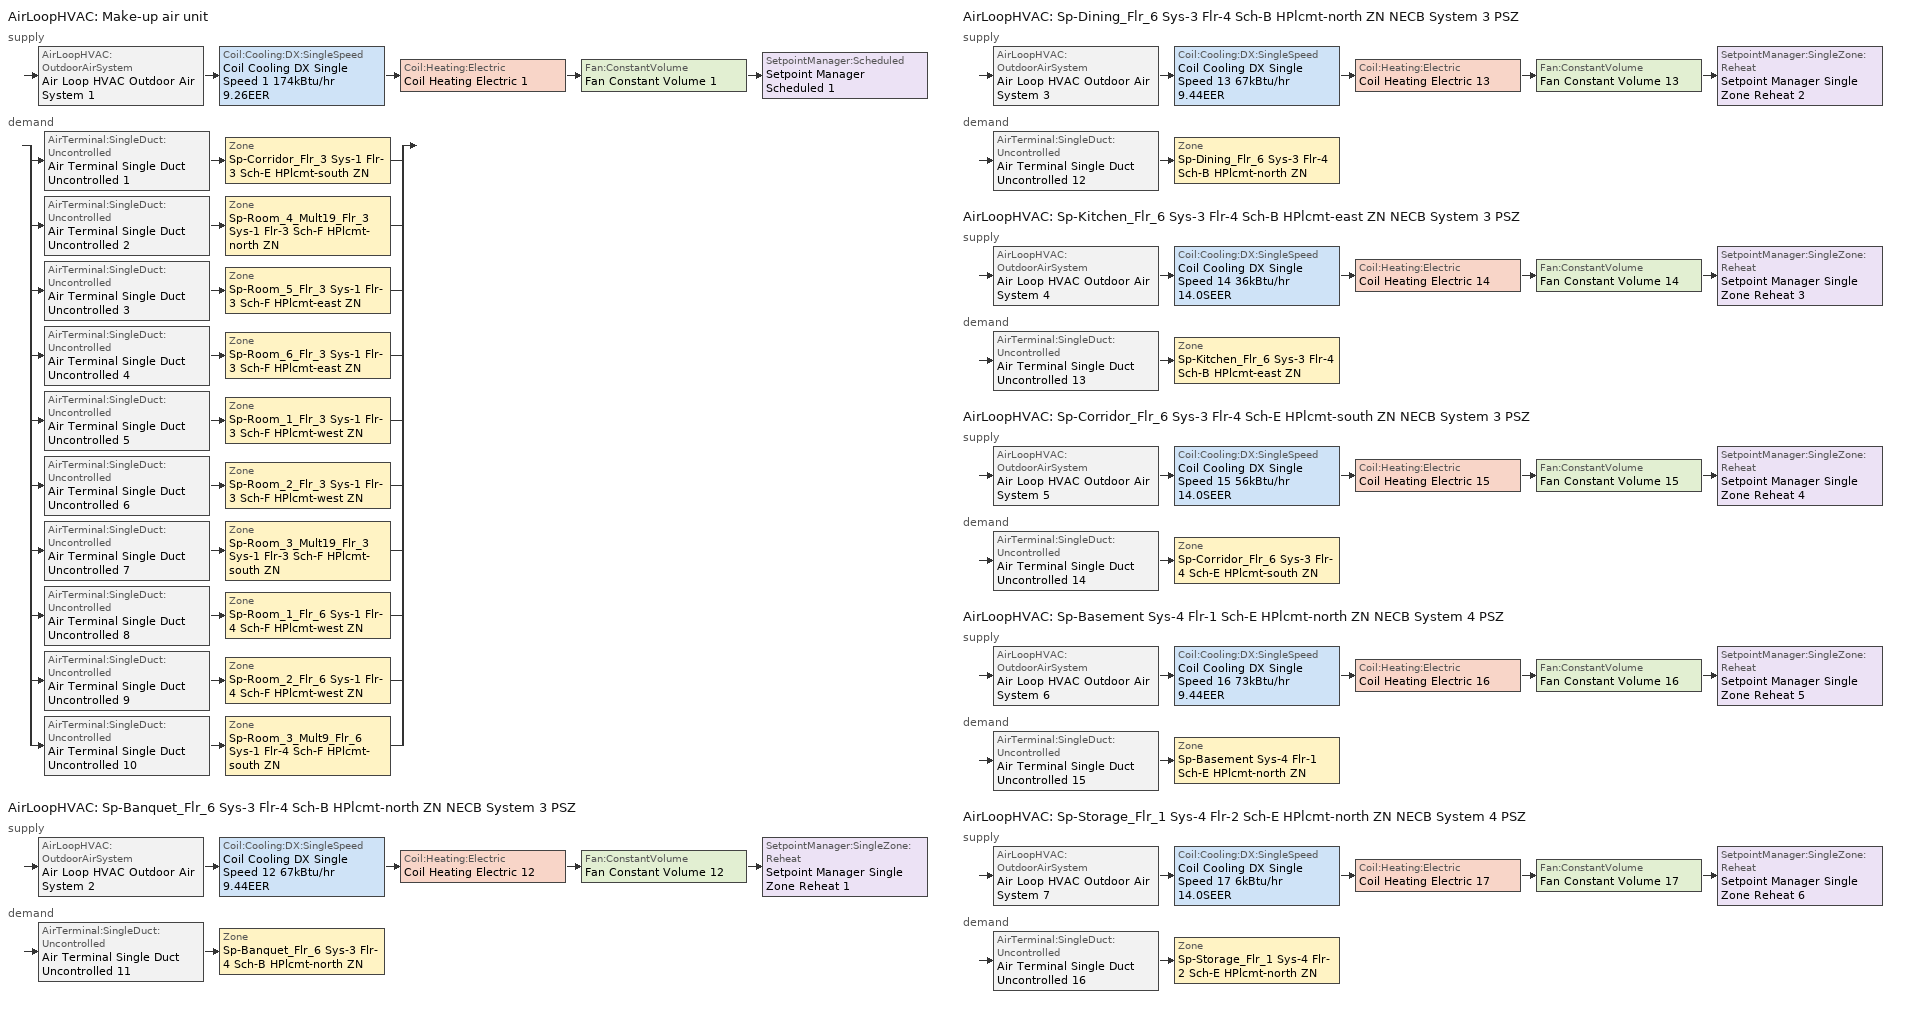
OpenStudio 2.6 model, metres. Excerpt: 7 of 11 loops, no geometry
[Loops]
AirLoopHVAC 'Make-up air unit'
 supply: AirLoopHVAC:OutdoorAirSystem 'Air Loop HVAC Outdoor Air System 1' > Coil:Cooling:DX:SingleSpeed 'Coil Cooling DX Single Speed 1 174kBtu/hr 9.26EER' > Coil:Heating:Electric 'Coil Heating Electric 1' > Fan:ConstantVolume 'Fan Constant Volume 1' > SetpointManager:Scheduled 'Setpoint Manager Scheduled 1'
 demand: split
  | AirTerminal:SingleDuct:Uncontrolled 'Air Terminal Single Duct Uncontrolled 1' > Zone 'Sp-Corridor_Flr_3 Sys-1 Flr-3 Sch-E HPlcmt-south ZN'
  | AirTerminal:SingleDuct:Uncontrolled 'Air Terminal Single Duct Uncontrolled 2' > Zone 'Sp-Room_4_Mult19_Flr_3 Sys-1 Flr-3 Sch-F HPlcmt-north ZN'
  | AirTerminal:SingleDuct:Uncontrolled 'Air Terminal Single Duct Uncontrolled 3' > Zone 'Sp-Room_5_Flr_3 Sys-1 Flr-3 Sch-F HPlcmt-east ZN'
  | AirTerminal:SingleDuct:Uncontrolled 'Air Terminal Single Duct Uncontrolled 4' > Zone 'Sp-Room_6_Flr_3 Sys-1 Flr-3 Sch-F HPlcmt-east ZN'
  | AirTerminal:SingleDuct:Uncontrolled 'Air Terminal Single Duct Uncontrolled 5' > Zone 'Sp-Room_1_Flr_3 Sys-1 Flr-3 Sch-F HPlcmt-west ZN'
  | AirTerminal:SingleDuct:Uncontrolled 'Air Terminal Single Duct Uncontrolled 6' > Zone 'Sp-Room_2_Flr_3 Sys-1 Flr-3 Sch-F HPlcmt-west ZN'
  | AirTerminal:SingleDuct:Uncontrolled 'Air Terminal Single Duct Uncontrolled 7' > Zone 'Sp-Room_3_Mult19_Flr_3 Sys-1 Flr-3 Sch-F HPlcmt-south ZN'
  | AirTerminal:SingleDuct:Uncontrolled 'Air Terminal Single Duct Uncontrolled 8' > Zone 'Sp-Room_1_Flr_6 Sys-1 Flr-4 Sch-F HPlcmt-west ZN'
  | AirTerminal:SingleDuct:Uncontrolled 'Air Terminal Single Duct Uncontrolled 9' > Zone 'Sp-Room_2_Flr_6 Sys-1 Flr-4 Sch-F HPlcmt-west ZN'
  | AirTerminal:SingleDuct:Uncontrolled 'Air Terminal Single Duct Uncontrolled 10' > Zone 'Sp-Room_3_Mult9_Flr_6 Sys-1 Flr-4 Sch-F HPlcmt-south ZN'
AirLoopHVAC 'Sp-Banquet_Flr_6 Sys-3 Flr-4 Sch-B HPlcmt-north ZN NECB System 3 PSZ'
 supply: AirLoopHVAC:OutdoorAirSystem 'Air Loop HVAC Outdoor Air System 2' > Coil:Cooling:DX:SingleSpeed 'Coil Cooling DX Single Speed 12 67kBtu/hr 9.44EER' > Coil:Heating:Electric 'Coil Heating Electric 12' > Fan:ConstantVolume 'Fan Constant Volume 12' > SetpointManager:SingleZone:Reheat 'Setpoint Manager Single Zone Reheat 1'
 demand: AirTerminal:SingleDuct:Uncontrolled 'Air Terminal Single Duct Uncontrolled 11' > Zone 'Sp-Banquet_Flr_6 Sys-3 Flr-4 Sch-B HPlcmt-north ZN'
AirLoopHVAC 'Sp-Dining_Flr_6 Sys-3 Flr-4 Sch-B HPlcmt-north ZN NECB System 3 PSZ'
 supply: AirLoopHVAC:OutdoorAirSystem 'Air Loop HVAC Outdoor Air System 3' > Coil:Cooling:DX:SingleSpeed 'Coil Cooling DX Single Speed 13 67kBtu/hr 9.44EER' > Coil:Heating:Electric 'Coil Heating Electric 13' > Fan:ConstantVolume 'Fan Constant Volume 13' > SetpointManager:SingleZone:Reheat 'Setpoint Manager Single Zone Reheat 2'
 demand: AirTerminal:SingleDuct:Uncontrolled 'Air Terminal Single Duct Uncontrolled 12' > Zone 'Sp-Dining_Flr_6 Sys-3 Flr-4 Sch-B HPlcmt-north ZN'
AirLoopHVAC 'Sp-Kitchen_Flr_6 Sys-3 Flr-4 Sch-B HPlcmt-east ZN NECB System 3 PSZ'
 supply: AirLoopHVAC:OutdoorAirSystem 'Air Loop HVAC Outdoor Air System 4' > Coil:Cooling:DX:SingleSpeed 'Coil Cooling DX Single Speed 14 36kBtu/hr 14.0SEER' > Coil:Heating:Electric 'Coil Heating Electric 14' > Fan:ConstantVolume 'Fan Constant Volume 14' > SetpointManager:SingleZone:Reheat 'Setpoint Manager Single Zone Reheat 3'
 demand: AirTerminal:SingleDuct:Uncontrolled 'Air Terminal Single Duct Uncontrolled 13' > Zone 'Sp-Kitchen_Flr_6 Sys-3 Flr-4 Sch-B HPlcmt-east ZN'
AirLoopHVAC 'Sp-Corridor_Flr_6 Sys-3 Flr-4 Sch-E HPlcmt-south ZN NECB System 3 PSZ'
 supply: AirLoopHVAC:OutdoorAirSystem 'Air Loop HVAC Outdoor Air System 5' > Coil:Cooling:DX:SingleSpeed 'Coil Cooling DX Single Speed 15 56kBtu/hr 14.0SEER' > Coil:Heating:Electric 'Coil Heating Electric 15' > Fan:ConstantVolume 'Fan Constant Volume 15' > SetpointManager:SingleZone:Reheat 'Setpoint Manager Single Zone Reheat 4'
 demand: AirTerminal:SingleDuct:Uncontrolled 'Air Terminal Single Duct Uncontrolled 14' > Zone 'Sp-Corridor_Flr_6 Sys-3 Flr-4 Sch-E HPlcmt-south ZN'
AirLoopHVAC 'Sp-Basement Sys-4 Flr-1 Sch-E HPlcmt-north ZN NECB System 4 PSZ'
 supply: AirLoopHVAC:OutdoorAirSystem 'Air Loop HVAC Outdoor Air System 6' > Coil:Cooling:DX:SingleSpeed 'Coil Cooling DX Single Speed 16 73kBtu/hr 9.44EER' > Coil:Heating:Electric 'Coil Heating Electric 16' > Fan:ConstantVolume 'Fan Constant Volume 16' > SetpointManager:SingleZone:Reheat 'Setpoint Manager Single Zone Reheat 5'
 demand: AirTerminal:SingleDuct:Uncontrolled 'Air Terminal Single Duct Uncontrolled 15' > Zone 'Sp-Basement Sys-4 Flr-1 Sch-E HPlcmt-north ZN'
AirLoopHVAC 'Sp-Storage_Flr_1 Sys-4 Flr-2 Sch-E HPlcmt-north ZN NECB System 4 PSZ'
 supply: AirLoopHVAC:OutdoorAirSystem 'Air Loop HVAC Outdoor Air System 7' > Coil:Cooling:DX:SingleSpeed 'Coil Cooling DX Single Speed 17 6kBtu/hr 14.0SEER' > Coil:Heating:Electric 'Coil Heating Electric 17' > Fan:ConstantVolume 'Fan Constant Volume 17' > SetpointManager:SingleZone:Reheat 'Setpoint Manager Single Zone Reheat 6'
 demand: AirTerminal:SingleDuct:Uncontrolled 'Air Terminal Single Duct Uncontrolled 16' > Zone 'Sp-Storage_Flr_1 Sys-4 Flr-2 Sch-E HPlcmt-north ZN'
[Sizing:Zone] Zone Cooling Design Supply Air Temperature Input Method=SupplyAirTemperature; Zone Cooling Design Supply Air Temperature {C}=13; Zone Cooling Design Supply Air Temperature Difference {deltaC}=11.11; Zone Heating Design Supply Air Temperature Input Method=SupplyAirTemperature; Zone Heating Design Supply Air Temperature {C}=43; Zone Heating Design Supply Air Temperature Difference {deltaC}=11.11; Zone Cooling Design Supply Air Humidity Ratio {kg-H2O/kg-air}=0.0085; Zone Heating Design Supply Air Humidity Ratio {kg-H2O/kg-air}=0.008; Zone Heating Sizing Factor=1.3; Zone Cooling Sizing Factor=1.1; Cooling Design Air Flow Method=DesignDay; Heating Design Air Flow Method=DesignDay; Account for Dedicated Outdoor Air System=No; Dedicated Outdoor Air System Control Strategy=NeutralSupplyAir; Dedicated Outdoor Air Low Setpoint Temperature for Design {C}=autosize; Dedicated Outdoor Air High Setpoint Temperature for Design {C}=autosize
Sp-Corridor_Flr_3 Sys-1 Flr-3 Sch-E HPlcmt-south ZN; Sp-Room_4_Mult19_Flr_3 Sys-1 Flr-3 Sch-F HPlcmt-north ZN; Sp-Room_5_Flr_3 Sys-1 Flr-3 Sch-F HPlcmt-east ZN; Sp-Room_6_Flr_3 Sys-1 Flr-3 Sch-F HPlcmt-east ZN; Sp-Room_1_Flr_3 Sys-1 Flr-3 Sch-F HPlcmt-west ZN; Sp-Room_2_Flr_3 Sys-1 Flr-3 Sch-F HPlcmt-west ZN; Sp-Room_3_Mult19_Flr_3 Sys-1 Flr-3 Sch-F HPlcmt-south ZN; Sp-Room_1_Flr_6 Sys-1 Flr-4 Sch-F HPlcmt-west ZN; Sp-Room_2_Flr_6 Sys-1 Flr-4 Sch-F HPlcmt-west ZN; Sp-Room_3_Mult9_Flr_6 Sys-1 Flr-4 Sch-F HPlcmt-south ZN; Sp-Banquet_Flr_6 Sys-3 Flr-4 Sch-B HPlcmt-north ZN; Sp-Dining_Flr_6 Sys-3 Flr-4 Sch-B HPlcmt-north ZN; Sp-Kitchen_Flr_6 Sys-3 Flr-4 Sch-B HPlcmt-east ZN; Sp-Corridor_Flr_6 Sys-3 Flr-4 Sch-E HPlcmt-south ZN; Sp-Basement Sys-4 Flr-1 Sch-E HPlcmt-north ZN; Sp-Storage_Flr_1 Sys-4 Flr-2 Sch-E HPlcmt-north ZN
[Zone equipment]
Sp-Corridor_Flr_3 Sys-1 Flr-3 Sch-E HPlcmt-south ZN: Sp-Corridor_Flr_3 Sys-1 Flr-3 Sch-E HPlcmt-south ZN PTAC, Zone HVAC Baseboard Convective Electric 1, Air Terminal Single Duct Uncontrolled 1
Sp-Room_4_Mult19_Flr_3 Sys-1 Flr-3 Sch-F HPlcmt-north ZN: Sp-Room_4_Mult19_Flr_3 Sys-1 Flr-3 Sch-F HPlcmt-north ZN PTAC, Zone HVAC Baseboard Convective Electric 2, Air Terminal Single Duct Uncontrolled 2
Sp-Room_5_Flr_3 Sys-1 Flr-3 Sch-F HPlcmt-east ZN: Sp-Room_5_Flr_3 Sys-1 Flr-3 Sch-F HPlcmt-east ZN PTAC, Zone HVAC Baseboard Convective Electric 3, Air Terminal Single Duct Uncontrolled 3
Sp-Room_6_Flr_3 Sys-1 Flr-3 Sch-F HPlcmt-east ZN: Sp-Room_6_Flr_3 Sys-1 Flr-3 Sch-F HPlcmt-east ZN PTAC, Zone HVAC Baseboard Convective Electric 4, Air Terminal Single Duct Uncontrolled 4
Sp-Room_1_Flr_3 Sys-1 Flr-3 Sch-F HPlcmt-west ZN: Sp-Room_1_Flr_3 Sys-1 Flr-3 Sch-F HPlcmt-west ZN PTAC, Zone HVAC Baseboard Convective Electric 5, Air Terminal Single Duct Uncontrolled 5
Sp-Room_2_Flr_3 Sys-1 Flr-3 Sch-F HPlcmt-west ZN: Sp-Room_2_Flr_3 Sys-1 Flr-3 Sch-F HPlcmt-west ZN PTAC, Zone HVAC Baseboard Convective Electric 6, Air Terminal Single Duct Uncontrolled 6
Sp-Room_3_Mult19_Flr_3 Sys-1 Flr-3 Sch-F HPlcmt-south ZN: Sp-Room_3_Mult19_Flr_3 Sys-1 Flr-3 Sch-F HPlcmt-south ZN PTAC, Zone HVAC Baseboard Convective Electric 7, Air Terminal Single Duct Uncontrolled 7
Sp-Room_1_Flr_6 Sys-1 Flr-4 Sch-F HPlcmt-west ZN: Sp-Room_1_Flr_6 Sys-1 Flr-4 Sch-F HPlcmt-west ZN PTAC, Zone HVAC Baseboard Convective Electric 8, Air Terminal Single Duct Uncontrolled 8
Sp-Room_2_Flr_6 Sys-1 Flr-4 Sch-F HPlcmt-west ZN: Sp-Room_2_Flr_6 Sys-1 Flr-4 Sch-F HPlcmt-west ZN PTAC, Zone HVAC Baseboard Convective Electric 9, Air Terminal Single Duct Uncontrolled 9
Sp-Room_3_Mult9_Flr_6 Sys-1 Flr-4 Sch-F HPlcmt-south ZN: Sp-Room_3_Mult9_Flr_6 Sys-1 Flr-4 Sch-F HPlcmt-south ZN PTAC, Zone HVAC Baseboard Convective Electric 10, Air Terminal Single Duct Uncontrolled 10
Sp-Banquet_Flr_6 Sys-3 Flr-4 Sch-B HPlcmt-north ZN: Air Terminal Single Duct Uncontrolled 11, Zone HVAC Baseboard Convective Electric 11
Sp-Dining_Flr_6 Sys-3 Flr-4 Sch-B HPlcmt-north ZN: Air Terminal Single Duct Uncontrolled 12, Zone HVAC Baseboard Convective Electric 12
Sp-Kitchen_Flr_6 Sys-3 Flr-4 Sch-B HPlcmt-east ZN: Air Terminal Single Duct Uncontrolled 13, Zone HVAC Baseboard Convective Electric 13
Sp-Corridor_Flr_6 Sys-3 Flr-4 Sch-E HPlcmt-south ZN: Air Terminal Single Duct Uncontrolled 14, Zone HVAC Baseboard Convective Electric 14
Sp-Basement Sys-4 Flr-1 Sch-E HPlcmt-north ZN: Air Terminal Single Duct Uncontrolled 15, Zone HVAC Baseboard Convective Electric 15
Sp-Storage_Flr_1 Sys-4 Flr-2 Sch-E HPlcmt-north ZN: Air Terminal Single Duct Uncontrolled 16, Zone HVAC Baseboard Convective Electric 16
[AirLoopHVAC] Design Supply Air Flow Rate {m3/s}=AutoSize
Name | Availability Schedule
Make-up air unit | Make-up air unit Occ Sch
Sp-Banquet_Flr_6 Sys-3 Flr-4 Sch-B HPlcmt-north ZN NECB System 3 PSZ | Sp-Banquet_Flr_6 Sys-3 Flr-4 Sch-B HPlcmt-north ZN NECB System 3 PSZ Occ Sch
Sp-Dining_Flr_6 Sys-3 Flr-4 Sch-B HPlcmt-north ZN NECB System 3 PSZ | Sp-Dining_Flr_6 Sys-3 Flr-4 Sch-B HPlcmt-north ZN NECB System 3 PSZ Occ Sch
Sp-Kitchen_Flr_6 Sys-3 Flr-4 Sch-B HPlcmt-east ZN NECB System 3 PSZ | Sp-Kitchen_Flr_6 Sys-3 Flr-4 Sch-B HPlcmt-east ZN NECB System 3 PSZ Occ Sch
Sp-Corridor_Flr_6 Sys-3 Flr-4 Sch-E HPlcmt-south ZN NECB System 3 PSZ | Sp-Corridor_Flr_6 Sys-3 Flr-4 Sch-E HPlcmt-south ZN NECB System 3 PSZ Occ Sch
Sp-Basement Sys-4 Flr-1 Sch-E HPlcmt-north ZN NECB System 4 PSZ | Sp-Basement Sys-4 Flr-1 Sch-E HPlcmt-north ZN NECB System 4 PSZ Occ Sch
Sp-Storage_Flr_1 Sys-4 Flr-2 Sch-E HPlcmt-north ZN NECB System 4 PSZ | Always On Discrete
[Sizing:System] Design Outdoor Air Flow Rate {m3/s}=Autosize; Minimum System Air Flow Ratio=1; Preheat Design Temperature {C}=7; Preheat Design Humidity Ratio {kg-H2O/kg-Air}=0.008; Precool Design Temperature {C}=13; Precool Design Humidity Ratio {kg-H2O/kg-Air}=0.008; Central Cooling Design Supply Air Temperature {C}=13; Central Heating Design Supply Air Temperature {C}=43; Sizing Option=NonCoincident; Central Cooling Design Supply Air Humidity Ratio {kg-H2O/kg-Air}=0.0085; Central Heating Design Supply Air Humidity Ratio {kg-H2O/kg-Air}=0.008; Cooling Design Air Flow Method=DesignDay; Cooling Design Air Flow Rate {m3/s}=0; Heating Design Air Flow Method=DesignDay; Heating Design Air Flow Rate {m3/s}=0; System Outdoor Air Method=ZoneSum; Zone Maximum Outdoor Air Fraction=1; Cooling Supply Air Flow Rate Per Floor Area {m3/s-m2}=0.00996765; Cooling Fraction of Autosized Cooling Supply Air Flow Rate=1; Cooling Supply Air Flow Rate Per Unit Cooling Capacity {m3/s-W}=3.94755e-05; Heating Supply Air Flow Rate Per Floor Area {m3/s-m2}=0.00996765; Heating Fraction of Autosized Heating Supply Air Flow Rate=1; Heating Fraction of Autosized Cooling Supply Air Flow Rate=1; Heating Supply Air Flow Rate Per Unit Heating Capacity {m3/s-W}=3.15882e-05; Cooling Design Capacity Method=CoolingDesignCapacity; Cooling Design Capacity {W}=autosize; Cooling Design Capacity Per Floor Area {W/m2}=234.7; Fraction of Autosized Cooling Design Capacity=1; Heating Design Capacity Method=HeatingDesignCapacity; Heating Design Capacity {W}=autosize; Heating Design Capacity Per Floor Area {W/m2}=157; Fraction of Autosized Heating Design Capacity=1; Central Cooling Capacity Control Method=OnOff
Name | Type of Load to Size On | 100% Outdoor Air in Cooling | 100% Outdoor Air in Heating
Make-up air unit | VentilationRequirement | Yes | Yes
Sp-Banquet_Flr_6 Sys-3 Flr-4 Sch-B HPlcmt-north ZN NECB System 3 PSZ; Sp-Dining_Flr_6 Sys-3 Flr-4 Sch-B HPlcmt-north ZN NECB System 3 PSZ; Sp-Kitchen_Flr_6 Sys-3 Flr-4 Sch-B HPlcmt-east ZN NECB System 3 PSZ; Sp-Corridor_Flr_6 Sys-3 Flr-4 Sch-E HPlcmt-south ZN NECB System 3 PSZ; Sp-Basement Sys-4 Flr-1 Sch-E HPlcmt-north ZN NECB System 4 PSZ; Sp-Storage_Flr_1 Sys-4 Flr-2 Sch-E HPlcmt-north ZN NECB System 4 PSZ | Sensible | No | No
[Fan:ConstantVolume] Availability Schedule=Always On Discrete; Fan Efficiency=0.39975; Pressure Rise {Pa}=640; Maximum Flow Rate {m3/s}=AutoSize; Motor Efficiency=0.615
Fan Constant Volume 1; Fan Constant Volume 2; Fan Constant Volume 3; Fan Constant Volume 4; Fan Constant Volume 5; Fan Constant Volume 6; Fan Constant Volume 7; Fan Constant Volume 8; Fan Constant Volume 9; Fan Constant Volume 10; Fan Constant Volume 11; Fan Constant Volume 12; Fan Constant Volume 13; Fan Constant Volume 14; Fan Constant Volume 15; Fan Constant Volume 16; Fan Constant Volume 17
[Coil:Heating:Electric]
Name | Availability Schedule
Coil Heating Electric 1; Coil Heating Electric 12; Coil Heating Electric 13; Coil Heating Electric 14; Coil Heating Electric 15; Coil Heating Electric 16; Coil Heating Electric 17 | Always On Discrete
Coil Heating Electric 2; Coil Heating Electric 3; Coil Heating Electric 4; Coil Heating Electric 5; Coil Heating Electric 6; Coil Heating Electric 7; Coil Heating Electric 8; Coil Heating Electric 9; Coil Heating Electric 10; Coil Heating Electric 11 | ON_OFF_ALWAYS_OFF
[Coil:Cooling:DX:SingleSpeed] Availability Schedule=Always On Discrete; Rated Total Cooling Capacity {W}=autosize; Rated Sensible Heat Ratio=autosize; Rated Air Flow Rate {m3/s}=autosize; Rated Evaporator Fan Power Per Volume Flow Rate {W/(m3/s)}=773.3; Total Cooling Capacity Function of Temperature Curve=DXCOOL-NECB2011-REF-CAPFT; Total Cooling Capacity Function of Flow Fraction Curve=DXCOOL-NECB2011-REF-CAPFFLOW; Energy Input Ratio Function of Temperature Curve=DXCOOL-NECB2011-REF-COOLEIRFT; Energy Input Ratio Function of Flow Fraction Curve=DXCOOL-NECB2011-REF-COOLEIRFFLOW; Part Load Fraction Correlation Curve=DXCOOL-NECB2011-REF-COOLPLFFPLR; Condenser Type=AirCooled; Evaporative Condenser Effectiveness=0; Evaporative Condenser Air Flow Rate {m3/s}=Autosize; Evaporative Condenser Pump Rated Power Consumption {W}=Autosize; Crankcase Heater Capacity {W}=0; Maximum Outdoor Dry-Bulb Temperature for Crankcase Heater Operation {C}=0; Basin Heater Capacity {W/K}=0; Basin Heater Setpoint Temperature {C}=10
Name | Rated COP {W/W}
Coil Cooling DX Single Speed 1 174kBtu/hr 9.26EER | 3.25593
Coil Cooling DX Single Speed 2 25kBtu/hr 9.3EER | 3.16366
Coil Cooling DX Single Speed 3 2kBtu/hr 11.0EER | 3.72269
Coil Cooling DX Single Speed 4 9kBtu/hr 10.5EER | 3.55204
Coil Cooling DX Single Speed 5 9kBtu/hr 10.5EER | 3.56894
Coil Cooling DX Single Speed 6 10kBtu/hr 10.4EER | 3.51946
Coil Cooling DX Single Speed 7 10kBtu/hr 10.5EER | 3.54184
Coil Cooling DX Single Speed 8 3kBtu/hr 11.0EER | 3.72391
Coil Cooling DX Single Speed 9 12kBtu/hr 10.1EER | 3.40597
Coil Cooling DX Single Speed 10 11kBtu/hr 10.2EER | 3.45539
Coil Cooling DX Single Speed 11 8kBtu/hr 10.9EER | 3.69102
Coil Cooling DX Single Speed 12 67kBtu/hr 9.44EER; Coil Cooling DX Single Speed 13 67kBtu/hr 9.44EER | 3.24037
Coil Cooling DX Single Speed 14 36kBtu/hr 14.0SEER; Coil Cooling DX Single Speed 15 56kBtu/hr 14.0SEER; Coil Cooling DX Single Speed 17 6kBtu/hr 14.0SEER | 3.8248
Coil Cooling DX Single Speed 16 73kBtu/hr 9.44EER | 3.24472
[Controller:OutdoorAir] Minimum Outdoor Air Flow Rate {m3/s}=autosize; Maximum Outdoor Air Flow Rate {m3/s}=Autosize; Economizer Control Action Type=ModulateFlow; Lockout Type=NoLockout; Minimum Limit Type=FixedMinimum; High Humidity Control=No
Name | Economizer Control Type | Minimum Outdoor Air Schedule | Controller Mechanical Ventilation | Heat Recovery Bypass Control Type | Economizer Maximum Limit Dry-Bulb Temperature {C} | Economizer Maximum Limit Enthalpy {J/kg} | Economizer Minimum Limit Dry-Bulb Temperature {C}
Controller Outdoor Air 1 | DifferentialEnthalpy | Make-up air unit Occ Sch | Controller Mechanical Ventilation 1 | BypassWhenWithinEconomizerLimits
Controller Outdoor Air 2 | NoEconomizer | Sp-Banquet_Flr_6 Sys-3 Flr-4 Sch-B HPlcmt-north ZN NECB System 3 PSZ Occ Sch | Controller Mechanical Ventilation 2 | BypassWhenOAFlowGreaterThanMinimum | 28 | 64000 | -100
Controller Outdoor Air 3 | NoEconomizer | Sp-Dining_Flr_6 Sys-3 Flr-4 Sch-B HPlcmt-north ZN NECB System 3 PSZ Occ Sch | Controller Mechanical Ventilation 3 | BypassWhenOAFlowGreaterThanMinimum | 28 | 64000 | -100
Controller Outdoor Air 4 | NoEconomizer | Sp-Kitchen_Flr_6 Sys-3 Flr-4 Sch-B HPlcmt-east ZN NECB System 3 PSZ Occ Sch | Controller Mechanical Ventilation 4 | BypassWhenOAFlowGreaterThanMinimum | 28 | 64000 | -100
Controller Outdoor Air 5 | NoEconomizer | Sp-Corridor_Flr_6 Sys-3 Flr-4 Sch-E HPlcmt-south ZN NECB System 3 PSZ Occ Sch | Controller Mechanical Ventilation 5 | BypassWhenOAFlowGreaterThanMinimum | 28 | 64000 | -100
Controller Outdoor Air 6 | DifferentialEnthalpy | Sp-Basement Sys-4 Flr-1 Sch-E HPlcmt-north ZN NECB System 4 PSZ Occ Sch | Controller Mechanical Ventilation 6 | BypassWhenOAFlowGreaterThanMinimum
Controller Outdoor Air 7 | NoEconomizer | Always On Discrete | Controller Mechanical Ventilation 7 | BypassWhenOAFlowGreaterThanMinimum | 28 | 64000 | -100
[Controller:MechanicalVentilation] Availability Schedule=Always On Discrete; System Outdoor Air Method=ZoneSum
Controller Mechanical Ventilation 1; Controller Mechanical Ventilation 2; Controller Mechanical Ventilation 3; Controller Mechanical Ventilation 4; Controller Mechanical Ventilation 5; Controller Mechanical Ventilation 6; Controller Mechanical Ventilation 7
[AirLoopHVAC:OutdoorAirSystem]
Name | Controller
Air Loop HVAC Outdoor Air System 1 | Controller Outdoor Air 1
Air Loop HVAC Outdoor Air System 2 | Controller Outdoor Air 2
Air Loop HVAC Outdoor Air System 3 | Controller Outdoor Air 3
Air Loop HVAC Outdoor Air System 4 | Controller Outdoor Air 4
Air Loop HVAC Outdoor Air System 5 | Controller Outdoor Air 5
Air Loop HVAC Outdoor Air System 6 | Controller Outdoor Air 6
Air Loop HVAC Outdoor Air System 7 | Controller Outdoor Air 7
[SetpointManager:Scheduled]
Setpoint Manager Scheduled 1: Control Variable=Temperature; Schedule=Makeup-Air Unit Supply Air Temp
[ZoneHVAC:PackagedTerminalAirConditioner] Availability Schedule=Always On Discrete; Supply Air Flow Rate During Cooling Operation {m3/s}=Autosize; Supply Air Flow Rate During Heating Operation {m3/s}=Autosize; Supply Air Flow Rate When No Cooling or Heating is Needed {m3/s}=Autosize; Outdoor Air Flow Rate During Cooling Operation {m3/s}=Autosize; Outdoor Air Flow Rate During Heating Operation {m3/s}=Autosize; Outdoor Air Flow Rate When No Cooling or Heating is Needed {m3/s}=Autosize; Fan Placement=DrawThrough
Name | Supply Air Fan | Heating Coil | Cooling Coil
Sp-Corridor_Flr_3 Sys-1 Flr-3 Sch-E HPlcmt-south ZN PTAC | Fan Constant Volume 2 | Coil Heating Electric 2 | Coil Cooling DX Single Speed 2 25kBtu/hr 9.3EER
Sp-Room_4_Mult19_Flr_3 Sys-1 Flr-3 Sch-F HPlcmt-north ZN PTAC | Fan Constant Volume 3 | Coil Heating Electric 3 | Coil Cooling DX Single Speed 3 2kBtu/hr 11.0EER
Sp-Room_5_Flr_3 Sys-1 Flr-3 Sch-F HPlcmt-east ZN PTAC | Fan Constant Volume 4 | Coil Heating Electric 4 | Coil Cooling DX Single Speed 4 9kBtu/hr 10.5EER
Sp-Room_6_Flr_3 Sys-1 Flr-3 Sch-F HPlcmt-east ZN PTAC | Fan Constant Volume 5 | Coil Heating Electric 5 | Coil Cooling DX Single Speed 5 9kBtu/hr 10.5EER
Sp-Room_1_Flr_3 Sys-1 Flr-3 Sch-F HPlcmt-west ZN PTAC | Fan Constant Volume 6 | Coil Heating Electric 6 | Coil Cooling DX Single Speed 6 10kBtu/hr 10.4EER
Sp-Room_2_Flr_3 Sys-1 Flr-3 Sch-F HPlcmt-west ZN PTAC | Fan Constant Volume 7 | Coil Heating Electric 7 | Coil Cooling DX Single Speed 7 10kBtu/hr 10.5EER
Sp-Room_3_Mult19_Flr_3 Sys-1 Flr-3 Sch-F HPlcmt-south ZN PTAC | Fan Constant Volume 8 | Coil Heating Electric 8 | Coil Cooling DX Single Speed 8 3kBtu/hr 11.0EER
Sp-Room_1_Flr_6 Sys-1 Flr-4 Sch-F HPlcmt-west ZN PTAC | Fan Constant Volume 9 | Coil Heating Electric 9 | Coil Cooling DX Single Speed 9 12kBtu/hr 10.1EER
Sp-Room_2_Flr_6 Sys-1 Flr-4 Sch-F HPlcmt-west ZN PTAC | Fan Constant Volume 10 | Coil Heating Electric 10 | Coil Cooling DX Single Speed 10 11kBtu/hr 10.2EER
Sp-Room_3_Mult9_Flr_6 Sys-1 Flr-4 Sch-F HPlcmt-south ZN PTAC | Fan Constant Volume 11 | Coil Heating Electric 11 | Coil Cooling DX Single Speed 11 8kBtu/hr 10.9EER
[ZoneHVAC:Baseboard:Convective:Electric] Availability Schedule=Always On Discrete; Nominal Capacity {W}=autosize; Efficiency=1
Zone HVAC Baseboard Convective Electric 1; Zone HVAC Baseboard Convective Electric 2; Zone HVAC Baseboard Convective Electric 3; Zone HVAC Baseboard Convective Electric 4; Zone HVAC Baseboard Convective Electric 5; Zone HVAC Baseboard Convective Electric 6; Zone HVAC Baseboard Convective Electric 7; Zone HVAC Baseboard Convective Electric 8; Zone HVAC Baseboard Convective Electric 9; Zone HVAC Baseboard Convective Electric 10; Zone HVAC Baseboard Convective Electric 11; Zone HVAC Baseboard Convective Electric 12; Zone HVAC Baseboard Convective Electric 13; Zone HVAC Baseboard Convective Electric 14; Zone HVAC Baseboard Convective Electric 15; Zone HVAC Baseboard Convective Electric 16
[AirTerminal:SingleDuct:Uncontrolled] Availability Schedule=Always On Discrete; Maximum Air Flow Rate {m3/s}=AutoSize
Air Terminal Single Duct Uncontrolled 1; Air Terminal Single Duct Uncontrolled 2; Air Terminal Single Duct Uncontrolled 3; Air Terminal Single Duct Uncontrolled 4; Air Terminal Single Duct Uncontrolled 5; Air Terminal Single Duct Uncontrolled 6; Air Terminal Single Duct Uncontrolled 7; Air Terminal Single Duct Uncontrolled 8; Air Terminal Single Duct Uncontrolled 9; Air Terminal Single Duct Uncontrolled 10; Air Terminal Single Duct Uncontrolled 11; Air Terminal Single Duct Uncontrolled 12; Air Terminal Single Duct Uncontrolled 13; Air Terminal Single Duct Uncontrolled 14; Air Terminal Single Duct Uncontrolled 15; Air Terminal Single Duct Uncontrolled 16
[SetpointManager:SingleZone:Reheat] Minimum Supply Air Temperature {C}=13; Maximum Supply Air Temperature {C}=43
Name | Control Zone
Setpoint Manager Single Zone Reheat 1 | Sp-Banquet_Flr_6 Sys-3 Flr-4 Sch-B HPlcmt-north ZN
Setpoint Manager Single Zone Reheat 2 | Sp-Dining_Flr_6 Sys-3 Flr-4 Sch-B HPlcmt-north ZN
Setpoint Manager Single Zone Reheat 3 | Sp-Kitchen_Flr_6 Sys-3 Flr-4 Sch-B HPlcmt-east ZN
Setpoint Manager Single Zone Reheat 4 | Sp-Corridor_Flr_6 Sys-3 Flr-4 Sch-E HPlcmt-south ZN
Setpoint Manager Single Zone Reheat 5 | Sp-Basement Sys-4 Flr-1 Sch-E HPlcmt-north ZN
Setpoint Manager Single Zone Reheat 6 | Sp-Storage_Flr_1 Sys-4 Flr-2 Sch-E HPlcmt-north ZN
[HeatExchanger:AirToAir:SensibleAndLatent] Availability Schedule=Always On Discrete; Nominal Supply Air Flow Rate {m3/s}=autosize; Sensible Effectiveness at 100% Heating Air Flow=0.5; Latent Effectiveness at 100% Heating Air Flow=0.5; Sensible Effectiveness at 75% Heating Air Flow=0.5; Latent Effectiveness at 75% Heating Air Flow=0.5; Sensible Effectiveness at 100% Cooling Air Flow=0.5; Latent Effectiveness at 100% Cooling Air Flow=0.5; Sensible Effectiveness at 75% Cooling Air Flow=0.5; Latent Effectiveness at 75% Cooling Air Flow=0.5; Supply Air Outlet Temperature Control=Yes; Heat Exchanger Type=Rotary; Frost Control Type=ExhaustOnly; Threshold Temperature {C}=-23.3; Initial Defrost Time Fraction=0.167; Rate of Defrost Time Fraction Increase {1/K}=1.44; Economizer Lockout=Yes
Name | Nominal Electric Power {W}
Make-up air unit ERV | 2255.51
Sp-Banquet_Flr_6 Sys-3 Flr-4 Sch-B HPlcmt-north ZN NECB System 3 PSZ ERV; Sp-Dining_Flr_6 Sys-3 Flr-4 Sch-B HPlcmt-north ZN NECB System 3 PSZ ERV | 902.245
Sp-Basement Sys-4 Flr-1 Sch-E HPlcmt-north ZN NECB System 4 PSZ ERV | 554.885
Sp-Corridor_Flr_6 Sys-3 Flr-4 Sch-E HPlcmt-south ZN NECB System 3 PSZ ERV | 140.129
Sp-Kitchen_Flr_6 Sys-3 Flr-4 Sch-B HPlcmt-east ZN NECB System 3 PSZ ERV | 151.664
Sp-Storage_Flr_1 Sys-4 Flr-2 Sch-E HPlcmt-north ZN NECB System 4 PSZ ERV | 74.1772
VAV with Reheat ERV | 1851.98
[Schedule:Ruleset]
Name | Default Day Schedule | Summer Design Day Schedule | Winter Design Day Schedule
ON_OFF_ALWAYS_OFF | Schedule Day 3
Makeup-Air Unit Supply Air Temp | Makeup Air Unit Supply Air Temp Default
Make-up air unit Occ Sch | Make-up air unit Occ Sch Default | Make-up air unit Occ Sch Summer Design Day | Make-up air unit Occ Sch Winter Design Day
Sp-Banquet_Flr_6 Sys-3 Flr-4 Sch-B HPlcmt-north ZN NECB System 3 PSZ Occ Sch | Sp-Banquet_Flr_6 Sys-3 Flr-4 Sch-B HPlcmt-north ZN NECB System 3 PSZ Occ Sch Default | Sp-Banquet_Flr_6 Sys-3 Flr-4 Sch-B HPlcmt-north ZN NECB System 3 PSZ Occ Sch Summer Design Day | Sp-Banquet_Flr_6 Sys-3 Flr-4 Sch-B HPlcmt-north ZN NECB System 3 PSZ Occ Sch Winter Design Day
Sp-Basement Sys-4 Flr-1 Sch-E HPlcmt-north ZN NECB System 4 PSZ Occ Sch | Sp-Basement Sys-4 Flr-1 Sch-E HPlcmt-north ZN NECB System 4 PSZ Occ Sch Default | Sp-Basement Sys-4 Flr-1 Sch-E HPlcmt-north ZN NECB System 4 PSZ Occ Sch Summer Design Day | Sp-Basement Sys-4 Flr-1 Sch-E HPlcmt-north ZN NECB System 4 PSZ Occ Sch Winter Design Day
Sp-Corridor_Flr_6 Sys-3 Flr-4 Sch-E HPlcmt-south ZN NECB System 3 PSZ Occ Sch | Sp-Corridor_Flr_6 Sys-3 Flr-4 Sch-E HPlcmt-south ZN NECB System 3 PSZ Occ Sch Default | Sp-Corridor_Flr_6 Sys-3 Flr-4 Sch-E HPlcmt-south ZN NECB System 3 PSZ Occ Sch Summer Design Day | Sp-Corridor_Flr_6 Sys-3 Flr-4 Sch-E HPlcmt-south ZN NECB System 3 PSZ Occ Sch Winter Design Day
Sp-Dining_Flr_6 Sys-3 Flr-4 Sch-B HPlcmt-north ZN NECB System 3 PSZ Occ Sch | Sp-Dining_Flr_6 Sys-3 Flr-4 Sch-B HPlcmt-north ZN NECB System 3 PSZ Occ Sch Default | Sp-Dining_Flr_6 Sys-3 Flr-4 Sch-B HPlcmt-north ZN NECB System 3 PSZ Occ Sch Summer Design Day | Sp-Dining_Flr_6 Sys-3 Flr-4 Sch-B HPlcmt-north ZN NECB System 3 PSZ Occ Sch Winter Design Day
Sp-Kitchen_Flr_6 Sys-3 Flr-4 Sch-B HPlcmt-east ZN NECB System 3 PSZ Occ Sch | Sp-Kitchen_Flr_6 Sys-3 Flr-4 Sch-B HPlcmt-east ZN NECB System 3 PSZ Occ Sch Default | Sp-Kitchen_Flr_6 Sys-3 Flr-4 Sch-B HPlcmt-east ZN NECB System 3 PSZ Occ Sch Summer Design Day | Sp-Kitchen_Flr_6 Sys-3 Flr-4 Sch-B HPlcmt-east ZN NECB System 3 PSZ Occ Sch Winter Design Day
[Schedule:Day]
Schedule Day 3; wkdON_OFF_ALWAYS_OFF 1; satON_OFF_ALWAYS_OFF 1; sunON_OFF_ALWAYS_OFF 1: 1, 0, 0, 2, 0, 0, 3, 0, 0, 4, 0, 0, 5, 0, 0, 6, 0, 0, 7, 0, 0, 8, 0, 0, 9, 0, 0, 10, 0, 0, 11, 0, 0, 12, 0, 0, 13, 0, 0, 14, 0, 0, 15, 0, 0, 16, 0, 0, 17, 0, 0, 18, 0, 0, 19, 0, 0, 20, 0, 0, 21, 0, 0, 22, 0, 0, 23, 0, 0, 24, 0, 0
Makeup Air Unit Supply Air Temp Default: 24, 0, 20
Make-up air unit Occ Sch Default; Make-up air unit Occ Sch Winter Design Day; Make-up air unit Occ Sch Summer Design Day; Make-up air unit Occ Sch Monday; Make-up air unit Occ Sch Tuesday; Make-up air unit Occ Sch Wednesday; Make-up air unit Occ Sch Thursday; Make-up air unit Occ Sch Friday; Sp-Banquet_Flr_6 Sys-3 Flr-4 Sch-B HPlcmt-north ZN NECB System 3 PSZ Occ Sch Default; Sp-Banquet_Flr_6 Sys-3 Flr-4 Sch-B HPlcmt-north ZN NECB System 3 PSZ Occ Sch Winter Design Day; Sp-Banquet_Flr_6 Sys-3 Flr-4 Sch-B HPlcmt-north ZN NECB System 3 PSZ Occ Sch Summer Design Day; Sp-Basement Sys-4 Flr-1 Sch-E HPlcmt-north ZN NECB System 4 PSZ Occ Sch Default; Sp-Basement Sys-4 Flr-1 Sch-E HPlcmt-north ZN NECB System 4 PSZ Occ Sch Winter Design Day; Sp-Basement Sys-4 Flr-1 Sch-E HPlcmt-north ZN NECB System 4 PSZ Occ Sch Summer Design Day; Sp-Corridor_Flr_6 Sys-3 Flr-4 Sch-E HPlcmt-south ZN NECB System 3 PSZ Occ Sch Default; Sp-Corridor_Flr_6 Sys-3 Flr-4 Sch-E HPlcmt-south ZN NECB System 3 PSZ Occ Sch Winter Design Day; Sp-Corridor_Flr_6 Sys-3 Flr-4 Sch-E HPlcmt-south ZN NECB System 3 PSZ Occ Sch Summer Design Day; Sp-Dining_Flr_6 Sys-3 Flr-4 Sch-B HPlcmt-north ZN NECB System 3 PSZ Occ Sch Default; Sp-Dining_Flr_6 Sys-3 Flr-4 Sch-B HPlcmt-north ZN NECB System 3 PSZ Occ Sch Winter Design Day; Sp-Dining_Flr_6 Sys-3 Flr-4 Sch-B HPlcmt-north ZN NECB System 3 PSZ Occ Sch Summer Design Day; Sp-Kitchen_Flr_6 Sys-3 Flr-4 Sch-B HPlcmt-east ZN NECB System 3 PSZ Occ Sch Default; Sp-Kitchen_Flr_6 Sys-3 Flr-4 Sch-B HPlcmt-east ZN NECB System 3 PSZ Occ Sch Winter Design Day; Sp-Kitchen_Flr_6 Sys-3 Flr-4 Sch-B HPlcmt-east ZN NECB System 3 PSZ Occ Sch Summer Design Day: 24, 0, 1
Make-up air unit Occ Sch Saturday: 13, 0, 1, 16, 0, 0, 24, 0, 1
Make-up air unit Occ Sch Sunday: 10, 0, 1, 16, 0, 0, 24, 0, 1
Sp-Banquet_Flr_6 Sys-3 Flr-4 Sch-B HPlcmt-north ZN NECB System 3 PSZ Occ Sch Monday; Sp-Banquet_Flr_6 Sys-3 Flr-4 Sch-B HPlcmt-north ZN NECB System 3 PSZ Occ Sch Tuesday; Sp-Banquet_Flr_6 Sys-3 Flr-4 Sch-B HPlcmt-north ZN NECB System 3 PSZ Occ Sch Wednesday; Sp-Banquet_Flr_6 Sys-3 Flr-4 Sch-B HPlcmt-north ZN NECB System 3 PSZ Occ Sch Thursday; Sp-Banquet_Flr_6 Sys-3 Flr-4 Sch-B HPlcmt-north ZN NECB System 3 PSZ Occ Sch Friday; Sp-Dining_Flr_6 Sys-3 Flr-4 Sch-B HPlcmt-north ZN NECB System 3 PSZ Occ Sch Monday; Sp-Dining_Flr_6 Sys-3 Flr-4 Sch-B HPlcmt-north ZN NECB System 3 PSZ Occ Sch Tuesday; Sp-Dining_Flr_6 Sys-3 Flr-4 Sch-B HPlcmt-north ZN NECB System 3 PSZ Occ Sch Wednesday; Sp-Dining_Flr_6 Sys-3 Flr-4 Sch-B HPlcmt-north ZN NECB System 3 PSZ Occ Sch Thursday; Sp-Dining_Flr_6 Sys-3 Flr-4 Sch-B HPlcmt-north ZN NECB System 3 PSZ Occ Sch Friday; Sp-Kitchen_Flr_6 Sys-3 Flr-4 Sch-B HPlcmt-east ZN NECB System 3 PSZ Occ Sch Monday; Sp-Kitchen_Flr_6 Sys-3 Flr-4 Sch-B HPlcmt-east ZN NECB System 3 PSZ Occ Sch Tuesday; Sp-Kitchen_Flr_6 Sys-3 Flr-4 Sch-B HPlcmt-east ZN NECB System 3 PSZ Occ Sch Wednesday; Sp-Kitchen_Flr_6 Sys-3 Flr-4 Sch-B HPlcmt-east ZN NECB System 3 PSZ Occ Sch Thursday; Sp-Kitchen_Flr_6 Sys-3 Flr-4 Sch-B HPlcmt-east ZN NECB System 3 PSZ Occ Sch Friday: 1, 0, 1, 10, 0, 0, 24, 0, 1
Sp-Banquet_Flr_6 Sys-3 Flr-4 Sch-B HPlcmt-north ZN NECB System 3 PSZ Occ Sch Saturday; Sp-Dining_Flr_6 Sys-3 Flr-4 Sch-B HPlcmt-north ZN NECB System 3 PSZ Occ Sch Saturday; Sp-Kitchen_Flr_6 Sys-3 Flr-4 Sch-B HPlcmt-east ZN NECB System 3 PSZ Occ Sch Saturday: 2, 0, 1, 10, 0, 0, 24, 0, 1
Sp-Banquet_Flr_6 Sys-3 Flr-4 Sch-B HPlcmt-north ZN NECB System 3 PSZ Occ Sch Sunday; Sp-Dining_Flr_6 Sys-3 Flr-4 Sch-B HPlcmt-north ZN NECB System 3 PSZ Occ Sch Sunday; Sp-Kitchen_Flr_6 Sys-3 Flr-4 Sch-B HPlcmt-east ZN NECB System 3 PSZ Occ Sch Sunday: 1, 0, 0, 2, 0, 1, 11, 0, 0, 23, 0, 1, 24, 0, 0
Sp-Basement Sys-4 Flr-1 Sch-E HPlcmt-north ZN NECB System 4 PSZ Occ Sch Monday; Sp-Basement Sys-4 Flr-1 Sch-E HPlcmt-north ZN NECB System 4 PSZ Occ Sch Tuesday; Sp-Basement Sys-4 Flr-1 Sch-E HPlcmt-north ZN NECB System 4 PSZ Occ Sch Wednesday; Sp-Basement Sys-4 Flr-1 Sch-E HPlcmt-north ZN NECB System 4 PSZ Occ Sch Thursday; Sp-Basement Sys-4 Flr-1 Sch-E HPlcmt-north ZN NECB System 4 PSZ Occ Sch Friday; Sp-Corridor_Flr_6 Sys-3 Flr-4 Sch-E HPlcmt-south ZN NECB System 3 PSZ Occ Sch Monday; Sp-Corridor_Flr_6 Sys-3 Flr-4 Sch-E HPlcmt-south ZN NECB System 3 PSZ Occ Sch Tuesday; Sp-Corridor_Flr_6 Sys-3 Flr-4 Sch-E HPlcmt-south ZN NECB System 3 PSZ Occ Sch Wednesday; Sp-Corridor_Flr_6 Sys-3 Flr-4 Sch-E HPlcmt-south ZN NECB System 3 PSZ Occ Sch Thursday; Sp-Corridor_Flr_6 Sys-3 Flr-4 Sch-E HPlcmt-south ZN NECB System 3 PSZ Occ Sch Friday: 8, 0, 0, 19, 0, 1, 24, 0, 0
Sp-Basement Sys-4 Flr-1 Sch-E HPlcmt-north ZN NECB System 4 PSZ Occ Sch Saturday; Sp-Corridor_Flr_6 Sys-3 Flr-4 Sch-E HPlcmt-south ZN NECB System 3 PSZ Occ Sch Saturday: 9, 0, 0, 13, 0, 1, 24, 0, 0
Sp-Basement Sys-4 Flr-1 Sch-E HPlcmt-north ZN NECB System 4 PSZ Occ Sch Sunday; Sp-Corridor_Flr_6 Sys-3 Flr-4 Sch-E HPlcmt-south ZN NECB System 3 PSZ Occ Sch Sunday: 24, 0, 0
[Schedule:Rule] Date Specification Type=DateRange; Start Month=1; Start Day=1; End Month=12
Name | Schedule Ruleset | Rule Order | Day Schedule | Apply Sunday | Apply Monday | Apply Tuesday | Apply Wednesday | Apply Thursday | Apply Friday | Apply Saturday | End Day
wkdON_OFF_ALWAYS_OFF rule | ON_OFF_ALWAYS_OFF | 2 | wkdON_OFF_ALWAYS_OFF 1 | No | Yes | Yes | Yes | Yes | Yes | No | 31
satON_OFF_ALWAYS_OFFrule | ON_OFF_ALWAYS_OFF | 1 | satON_OFF_ALWAYS_OFF 1 | No | No | No | No | No | No | Yes | 31
sunON_OFF_ALWAYS_OFFrule | ON_OFF_ALWAYS_OFF | 0 | sunON_OFF_ALWAYS_OFF 1 | Yes | No | No | No | No | No | No | 31
Make-up air unit Occ Sch Monday Rule | Make-up air unit Occ Sch | 6 | Make-up air unit Occ Sch Monday |  | Yes |  |  |  |  |  | 25
Make-up air unit Occ Sch Tuesday Rule | Make-up air unit Occ Sch | 5 | Make-up air unit Occ Sch Tuesday |  |  | Yes |  |  |  |  | 26
Make-up air unit Occ Sch Wednesday Rule | Make-up air unit Occ Sch | 4 | Make-up air unit Occ Sch Wednesday |  |  |  | Yes |  |  |  | 27
Make-up air unit Occ Sch Thursday Rule | Make-up air unit Occ Sch | 3 | Make-up air unit Occ Sch Thursday |  |  |  |  | Yes |  |  | 28
Make-up air unit Occ Sch Friday Rule | Make-up air unit Occ Sch | 2 | Make-up air unit Occ Sch Friday |  |  |  |  |  | Yes |  | 29
Make-up air unit Occ Sch Saturday Rule | Make-up air unit Occ Sch | 1 | Make-up air unit Occ Sch Saturday |  |  |  |  |  |  | Yes | 30
Make-up air unit Occ Sch Sunday Rule | Make-up air unit Occ Sch | 0 | Make-up air unit Occ Sch Sunday | Yes |  |  |  |  |  |  | 31
Sp-Banquet_Flr_6 Sys-3 Flr-4 Sch-B HPlcmt-north ZN NECB System 3 PSZ Occ Sch Monday Rule | Sp-Banquet_Flr_6 Sys-3 Flr-4 Sch-B HPlcmt-north ZN NECB System 3 PSZ Occ Sch | 6 | Sp-Banquet_Flr_6 Sys-3 Flr-4 Sch-B HPlcmt-north ZN NECB System 3 PSZ Occ Sch Monday |  | Yes |  |  |  |  |  | 25
Sp-Banquet_Flr_6 Sys-3 Flr-4 Sch-B HPlcmt-north ZN NECB System 3 PSZ Occ Sch Tuesday Rule | Sp-Banquet_Flr_6 Sys-3 Flr-4 Sch-B HPlcmt-north ZN NECB System 3 PSZ Occ Sch | 5 | Sp-Banquet_Flr_6 Sys-3 Flr-4 Sch-B HPlcmt-north ZN NECB System 3 PSZ Occ Sch Tuesday |  |  | Yes |  |  |  |  | 26
Sp-Banquet_Flr_6 Sys-3 Flr-4 Sch-B HPlcmt-north ZN NECB System 3 PSZ Occ Sch Wednesday Rule | Sp-Banquet_Flr_6 Sys-3 Flr-4 Sch-B HPlcmt-north ZN NECB System 3 PSZ Occ Sch | 4 | Sp-Banquet_Flr_6 Sys-3 Flr-4 Sch-B HPlcmt-north ZN NECB System 3 PSZ Occ Sch Wednesday |  |  |  | Yes |  |  |  | 27
Sp-Banquet_Flr_6 Sys-3 Flr-4 Sch-B HPlcmt-north ZN NECB System 3 PSZ Occ Sch Thursday Rule | Sp-Banquet_Flr_6 Sys-3 Flr-4 Sch-B HPlcmt-north ZN NECB System 3 PSZ Occ Sch | 3 | Sp-Banquet_Flr_6 Sys-3 Flr-4 Sch-B HPlcmt-north ZN NECB System 3 PSZ Occ Sch Thursday |  |  |  |  | Yes |  |  | 28
Sp-Banquet_Flr_6 Sys-3 Flr-4 Sch-B HPlcmt-north ZN NECB System 3 PSZ Occ Sch Friday Rule | Sp-Banquet_Flr_6 Sys-3 Flr-4 Sch-B HPlcmt-north ZN NECB System 3 PSZ Occ Sch | 2 | Sp-Banquet_Flr_6 Sys-3 Flr-4 Sch-B HPlcmt-north ZN NECB System 3 PSZ Occ Sch Friday |  |  |  |  |  | Yes |  | 29
Sp-Banquet_Flr_6 Sys-3 Flr-4 Sch-B HPlcmt-north ZN NECB System 3 PSZ Occ Sch Saturday Rule | Sp-Banquet_Flr_6 Sys-3 Flr-4 Sch-B HPlcmt-north ZN NECB System 3 PSZ Occ Sch | 1 | Sp-Banquet_Flr_6 Sys-3 Flr-4 Sch-B HPlcmt-north ZN NECB System 3 PSZ Occ Sch Saturday |  |  |  |  |  |  | Yes | 30
Sp-Banquet_Flr_6 Sys-3 Flr-4 Sch-B HPlcmt-north ZN NECB System 3 PSZ Occ Sch Sunday Rule | Sp-Banquet_Flr_6 Sys-3 Flr-4 Sch-B HPlcmt-north ZN NECB System 3 PSZ Occ Sch | 0 | Sp-Banquet_Flr_6 Sys-3 Flr-4 Sch-B HPlcmt-north ZN NECB System 3 PSZ Occ Sch Sunday | Yes |  |  |  |  |  |  | 31
Sp-Basement Sys-4 Flr-1 Sch-E HPlcmt-north ZN NECB System 4 PSZ Occ Sch Monday Rule | Sp-Basement Sys-4 Flr-1 Sch-E HPlcmt-north ZN NECB System 4 PSZ Occ Sch | 6 | Sp-Basement Sys-4 Flr-1 Sch-E HPlcmt-north ZN NECB System 4 PSZ Occ Sch Monday |  | Yes |  |  |  |  |  | 25
Sp-Basement Sys-4 Flr-1 Sch-E HPlcmt-north ZN NECB System 4 PSZ Occ Sch Tuesday Rule | Sp-Basement Sys-4 Flr-1 Sch-E HPlcmt-north ZN NECB System 4 PSZ Occ Sch | 5 | Sp-Basement Sys-4 Flr-1 Sch-E HPlcmt-north ZN NECB System 4 PSZ Occ Sch Tuesday |  |  | Yes |  |  |  |  | 26
Sp-Basement Sys-4 Flr-1 Sch-E HPlcmt-north ZN NECB System 4 PSZ Occ Sch Wednesday Rule | Sp-Basement Sys-4 Flr-1 Sch-E HPlcmt-north ZN NECB System 4 PSZ Occ Sch | 4 | Sp-Basement Sys-4 Flr-1 Sch-E HPlcmt-north ZN NECB System 4 PSZ Occ Sch Wednesday |  |  |  | Yes |  |  |  | 27
Sp-Basement Sys-4 Flr-1 Sch-E HPlcmt-north ZN NECB System 4 PSZ Occ Sch Thursday Rule | Sp-Basement Sys-4 Flr-1 Sch-E HPlcmt-north ZN NECB System 4 PSZ Occ Sch | 3 | Sp-Basement Sys-4 Flr-1 Sch-E HPlcmt-north ZN NECB System 4 PSZ Occ Sch Thursday |  |  |  |  | Yes |  |  | 28
Sp-Basement Sys-4 Flr-1 Sch-E HPlcmt-north ZN NECB System 4 PSZ Occ Sch Friday Rule | Sp-Basement Sys-4 Flr-1 Sch-E HPlcmt-north ZN NECB System 4 PSZ Occ Sch | 2 | Sp-Basement Sys-4 Flr-1 Sch-E HPlcmt-north ZN NECB System 4 PSZ Occ Sch Friday |  |  |  |  |  | Yes |  | 29
Sp-Basement Sys-4 Flr-1 Sch-E HPlcmt-north ZN NECB System 4 PSZ Occ Sch Saturday Rule | Sp-Basement Sys-4 Flr-1 Sch-E HPlcmt-north ZN NECB System 4 PSZ Occ Sch | 1 | Sp-Basement Sys-4 Flr-1 Sch-E HPlcmt-north ZN NECB System 4 PSZ Occ Sch Saturday |  |  |  |  |  |  | Yes | 30
Sp-Basement Sys-4 Flr-1 Sch-E HPlcmt-north ZN NECB System 4 PSZ Occ Sch Sunday Rule | Sp-Basement Sys-4 Flr-1 Sch-E HPlcmt-north ZN NECB System 4 PSZ Occ Sch | 0 | Sp-Basement Sys-4 Flr-1 Sch-E HPlcmt-north ZN NECB System 4 PSZ Occ Sch Sunday | Yes |  |  |  |  |  |  | 31
Sp-Corridor_Flr_6 Sys-3 Flr-4 Sch-E HPlcmt-south ZN NECB System 3 PSZ Occ Sch Monday Rule | Sp-Corridor_Flr_6 Sys-3 Flr-4 Sch-E HPlcmt-south ZN NECB System 3 PSZ Occ Sch | 6 | Sp-Corridor_Flr_6 Sys-3 Flr-4 Sch-E HPlcmt-south ZN NECB System 3 PSZ Occ Sch Monday |  | Yes |  |  |  |  |  | 25
Sp-Corridor_Flr_6 Sys-3 Flr-4 Sch-E HPlcmt-south ZN NECB System 3 PSZ Occ Sch Tuesday Rule | Sp-Corridor_Flr_6 Sys-3 Flr-4 Sch-E HPlcmt-south ZN NECB System 3 PSZ Occ Sch | 5 | Sp-Corridor_Flr_6 Sys-3 Flr-4 Sch-E HPlcmt-south ZN NECB System 3 PSZ Occ Sch Tuesday |  |  | Yes |  |  |  |  | 26
Sp-Corridor_Flr_6 Sys-3 Flr-4 Sch-E HPlcmt-south ZN NECB System 3 PSZ Occ Sch Wednesday Rule | Sp-Corridor_Flr_6 Sys-3 Flr-4 Sch-E HPlcmt-south ZN NECB System 3 PSZ Occ Sch | 4 | Sp-Corridor_Flr_6 Sys-3 Flr-4 Sch-E HPlcmt-south ZN NECB System 3 PSZ Occ Sch Wednesday |  |  |  | Yes |  |  |  | 27
Sp-Corridor_Flr_6 Sys-3 Flr-4 Sch-E HPlcmt-south ZN NECB System 3 PSZ Occ Sch Thursday Rule | Sp-Corridor_Flr_6 Sys-3 Flr-4 Sch-E HPlcmt-south ZN NECB System 3 PSZ Occ Sch | 3 | Sp-Corridor_Flr_6 Sys-3 Flr-4 Sch-E HPlcmt-south ZN NECB System 3 PSZ Occ Sch Thursday |  |  |  |  | Yes |  |  | 28
Sp-Corridor_Flr_6 Sys-3 Flr-4 Sch-E HPlcmt-south ZN NECB System 3 PSZ Occ Sch Friday Rule | Sp-Corridor_Flr_6 Sys-3 Flr-4 Sch-E HPlcmt-south ZN NECB System 3 PSZ Occ Sch | 2 | Sp-Corridor_Flr_6 Sys-3 Flr-4 Sch-E HPlcmt-south ZN NECB System 3 PSZ Occ Sch Friday |  |  |  |  |  | Yes |  | 29
Sp-Corridor_Flr_6 Sys-3 Flr-4 Sch-E HPlcmt-south ZN NECB System 3 PSZ Occ Sch Saturday Rule | Sp-Corridor_Flr_6 Sys-3 Flr-4 Sch-E HPlcmt-south ZN NECB System 3 PSZ Occ Sch | 1 | Sp-Corridor_Flr_6 Sys-3 Flr-4 Sch-E HPlcmt-south ZN NECB System 3 PSZ Occ Sch Saturday |  |  |  |  |  |  | Yes | 30
Sp-Corridor_Flr_6 Sys-3 Flr-4 Sch-E HPlcmt-south ZN NECB System 3 PSZ Occ Sch Sunday Rule | Sp-Corridor_Flr_6 Sys-3 Flr-4 Sch-E HPlcmt-south ZN NECB System 3 PSZ Occ Sch | 0 | Sp-Corridor_Flr_6 Sys-3 Flr-4 Sch-E HPlcmt-south ZN NECB System 3 PSZ Occ Sch Sunday | Yes |  |  |  |  |  |  | 31
Sp-Dining_Flr_6 Sys-3 Flr-4 Sch-B HPlcmt-north ZN NECB System 3 PSZ Occ Sch Monday Rule | Sp-Dining_Flr_6 Sys-3 Flr-4 Sch-B HPlcmt-north ZN NECB System 3 PSZ Occ Sch | 6 | Sp-Dining_Flr_6 Sys-3 Flr-4 Sch-B HPlcmt-north ZN NECB System 3 PSZ Occ Sch Monday |  | Yes |  |  |  |  |  | 25
Sp-Dining_Flr_6 Sys-3 Flr-4 Sch-B HPlcmt-north ZN NECB System 3 PSZ Occ Sch Tuesday Rule | Sp-Dining_Flr_6 Sys-3 Flr-4 Sch-B HPlcmt-north ZN NECB System 3 PSZ Occ Sch | 5 | Sp-Dining_Flr_6 Sys-3 Flr-4 Sch-B HPlcmt-north ZN NECB System 3 PSZ Occ Sch Tuesday |  |  | Yes |  |  |  |  | 26
Sp-Dining_Flr_6 Sys-3 Flr-4 Sch-B HPlcmt-north ZN NECB System 3 PSZ Occ Sch Wednesday Rule | Sp-Dining_Flr_6 Sys-3 Flr-4 Sch-B HPlcmt-north ZN NECB System 3 PSZ Occ Sch | 4 | Sp-Dining_Flr_6 Sys-3 Flr-4 Sch-B HPlcmt-north ZN NECB System 3 PSZ Occ Sch Wednesday |  |  |  | Yes |  |  |  | 27
Sp-Dining_Flr_6 Sys-3 Flr-4 Sch-B HPlcmt-north ZN NECB System 3 PSZ Occ Sch Thursday Rule | Sp-Dining_Flr_6 Sys-3 Flr-4 Sch-B HPlcmt-north ZN NECB System 3 PSZ Occ Sch | 3 | Sp-Dining_Flr_6 Sys-3 Flr-4 Sch-B HPlcmt-north ZN NECB System 3 PSZ Occ Sch Thursday |  |  |  |  | Yes |  |  | 28
Sp-Dining_Flr_6 Sys-3 Flr-4 Sch-B HPlcmt-north ZN NECB System 3 PSZ Occ Sch Friday Rule | Sp-Dining_Flr_6 Sys-3 Flr-4 Sch-B HPlcmt-north ZN NECB System 3 PSZ Occ Sch | 2 | Sp-Dining_Flr_6 Sys-3 Flr-4 Sch-B HPlcmt-north ZN NECB System 3 PSZ Occ Sch Friday |  |  |  |  |  | Yes |  | 29
Sp-Dining_Flr_6 Sys-3 Flr-4 Sch-B HPlcmt-north ZN NECB System 3 PSZ Occ Sch Saturday Rule | Sp-Dining_Flr_6 Sys-3 Flr-4 Sch-B HPlcmt-north ZN NECB System 3 PSZ Occ Sch | 1 | Sp-Dining_Flr_6 Sys-3 Flr-4 Sch-B HPlcmt-north ZN NECB System 3 PSZ Occ Sch Saturday |  |  |  |  |  |  | Yes | 30
Sp-Dining_Flr_6 Sys-3 Flr-4 Sch-B HPlcmt-north ZN NECB System 3 PSZ Occ Sch Sunday Rule | Sp-Dining_Flr_6 Sys-3 Flr-4 Sch-B HPlcmt-north ZN NECB System 3 PSZ Occ Sch | 0 | Sp-Dining_Flr_6 Sys-3 Flr-4 Sch-B HPlcmt-north ZN NECB System 3 PSZ Occ Sch Sunday | Yes |  |  |  |  |  |  | 31
Sp-Kitchen_Flr_6 Sys-3 Flr-4 Sch-B HPlcmt-east ZN NECB System 3 PSZ Occ Sch Monday Rule | Sp-Kitchen_Flr_6 Sys-3 Flr-4 Sch-B HPlcmt-east ZN NECB System 3 PSZ Occ Sch | 6 | Sp-Kitchen_Flr_6 Sys-3 Flr-4 Sch-B HPlcmt-east ZN NECB System 3 PSZ Occ Sch Monday |  | Yes |  |  |  |  |  | 25
Sp-Kitchen_Flr_6 Sys-3 Flr-4 Sch-B HPlcmt-east ZN NECB System 3 PSZ Occ Sch Tuesday Rule | Sp-Kitchen_Flr_6 Sys-3 Flr-4 Sch-B HPlcmt-east ZN NECB System 3 PSZ Occ Sch | 5 | Sp-Kitchen_Flr_6 Sys-3 Flr-4 Sch-B HPlcmt-east ZN NECB System 3 PSZ Occ Sch Tuesday |  |  | Yes |  |  |  |  | 26
Sp-Kitchen_Flr_6 Sys-3 Flr-4 Sch-B HPlcmt-east ZN NECB System 3 PSZ Occ Sch Wednesday Rule | Sp-Kitchen_Flr_6 Sys-3 Flr-4 Sch-B HPlcmt-east ZN NECB System 3 PSZ Occ Sch | 4 | Sp-Kitchen_Flr_6 Sys-3 Flr-4 Sch-B HPlcmt-east ZN NECB System 3 PSZ Occ Sch Wednesday |  |  |  | Yes |  |  |  | 27
Sp-Kitchen_Flr_6 Sys-3 Flr-4 Sch-B HPlcmt-east ZN NECB System 3 PSZ Occ Sch Thursday Rule | Sp-Kitchen_Flr_6 Sys-3 Flr-4 Sch-B HPlcmt-east ZN NECB System 3 PSZ Occ Sch | 3 | Sp-Kitchen_Flr_6 Sys-3 Flr-4 Sch-B HPlcmt-east ZN NECB System 3 PSZ Occ Sch Thursday |  |  |  |  | Yes |  |  | 28
Sp-Kitchen_Flr_6 Sys-3 Flr-4 Sch-B HPlcmt-east ZN NECB System 3 PSZ Occ Sch Friday Rule | Sp-Kitchen_Flr_6 Sys-3 Flr-4 Sch-B HPlcmt-east ZN NECB System 3 PSZ Occ Sch | 2 | Sp-Kitchen_Flr_6 Sys-3 Flr-4 Sch-B HPlcmt-east ZN NECB System 3 PSZ Occ Sch Friday |  |  |  |  |  | Yes |  | 29
Sp-Kitchen_Flr_6 Sys-3 Flr-4 Sch-B HPlcmt-east ZN NECB System 3 PSZ Occ Sch Saturday Rule | Sp-Kitchen_Flr_6 Sys-3 Flr-4 Sch-B HPlcmt-east ZN NECB System 3 PSZ Occ Sch | 1 | Sp-Kitchen_Flr_6 Sys-3 Flr-4 Sch-B HPlcmt-east ZN NECB System 3 PSZ Occ Sch Saturday |  |  |  |  |  |  | Yes | 30
Sp-Kitchen_Flr_6 Sys-3 Flr-4 Sch-B HPlcmt-east ZN NECB System 3 PSZ Occ Sch Sunday Rule | Sp-Kitchen_Flr_6 Sys-3 Flr-4 Sch-B HPlcmt-east ZN NECB System 3 PSZ Occ Sch | 0 | Sp-Kitchen_Flr_6 Sys-3 Flr-4 Sch-B HPlcmt-east ZN NECB System 3 PSZ Occ Sch Sunday | Yes |  |  |  |  |  |  | 31
[Schedule:Constant]
Always On Discrete: Value=1
[Curve:Biquadratic] Minimum Value of x=13; Maximum Value of x=24; Minimum Value of y=24; Maximum Value of y=46
Name | Coefficient1 Constant | Coefficient2 x | Coefficient3 x**2 | Coefficient4 y | Coefficient5 y**2 | Coefficient6 x*y
DXCOOL-NECB2011-REF-CAPFT | 0.867905 | 0.0142459 | 0.00055436 | -0.0075575 | 3.3e-05 | -0.0001918
DXCOOL-NECB2011-REF-COOLEIRFT | 0.116936 | 0.0284933 | -0.0004112 | 0.0214108 | 0.00016103 | -0.0006791
[Curve:Quadratic] Coefficient1 Constant=1; Coefficient2 x=0; Coefficient3 x**2=0; Minimum Value of x=0; Maximum Value of x=1
DXCOOL-NECB2011-REF-CAPFFLOW; DXCOOL-NECB2011-REF-COOLEIRFFLOW
[Curve:Cubic]
DXCOOL-NECB2011-REF-COOLPLFFPLR: Coefficient1 Constant=0.0277; Coefficient2 x=4.9151; Coefficient3 x**2=-8.184; Coefficient4 x**3=4.2702; Minimum Value of x=0.7; Maximum Value of x=1
